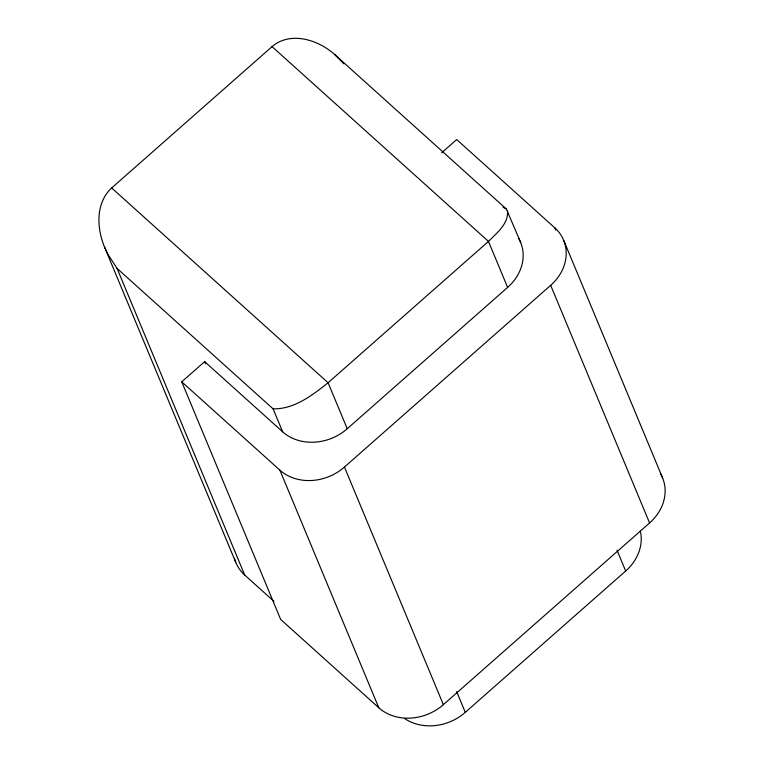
<?xml version="1.0" encoding="UTF-8"?>
<svg xmlns="http://www.w3.org/2000/svg" width="764" height="764" viewBox="0 0 764 764"><rect width="100%" height="100%" fill="white"/><g stroke="black" fill="none" stroke-linecap="round" stroke-linejoin="round"><path stroke-width="1.15" d="M520.733 242.646L506.389 209.059L334.737 54.559C318.34 39.852 290.692 30.808 272.06 46.623L111.668 187.954C95.519 202.871 96.665 228.054 104.467 246.915L235.751 562.314M660.392 473.546A46.738 39.556 -22.6 0 1 649.581 522.948L443.359 704.666A46.738 39.556 -22.6 0 1 378.791 707.77L280.655 619.432L181.737 381.819L204.656 361.63L282.67 431.841A46.738 39.556 -22.6 0 0 347.238 428.738L507.621 287.407A46.738 39.556 -22.6 0 0 518.441 238.005M441.716 152.733L456.691 139.535L554.836 227.863L555.753 230.069M181.737 381.819L279.882 470.156A46.738 39.556 -22.6 0 0 344.449 467.052L550.672 285.335A46.738 39.556 -22.6 0 0 554.836 227.863M404.958 718.743A46.738 39.556 -22.6 0 0 465.286 712.344L625.678 571.014A46.738 39.556 -22.6 0 0 640.347 531.19M104.467 246.915L107.944 254.402L117.073 268.422L273.092 408.855C294.111 409.342 312.4 395.246 328.09 382.754L488.482 241.414C496.571 233.135 508.834 223.69 507.497 210.854M503.018 207.216L506.389 209.059M272.06 46.623L488.482 241.414L507.621 287.407M111.668 187.954L328.09 382.754L347.238 428.738M234.452 558.379A46.738 39.556 -22.6 0 0 244.69 575.015L273.951 601.354M334.737 54.559L343.848 63.813M563.784 240.574L662.694 478.188M550.672 285.335L649.581 522.948M617.016 550.204L625.678 571.014M456.624 691.544L465.286 712.344M344.449 467.052L443.359 704.666M273.092 408.855L282.67 431.841M279.882 470.156L378.791 707.77M204.656 361.63L205.573 363.826M117.073 268.422L244.69 575.015"/></g></svg>
